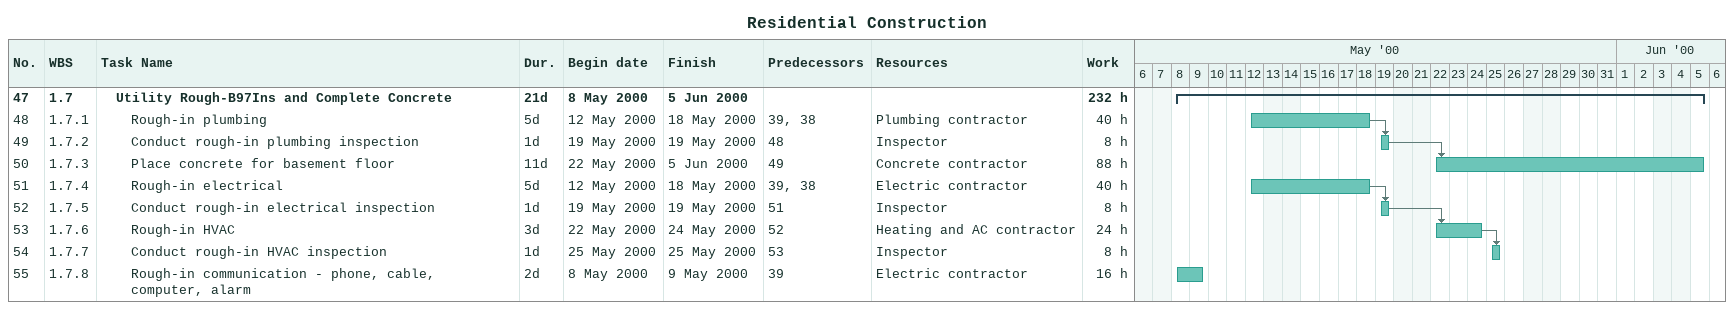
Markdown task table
Residential Construction

| ID | WBS | Task | Duration | Start | Finish | Predecessors | Resources | Work (h) |
|---|---|---|---|---|---|---|---|---|
| 47 | 1.7 | **Utility Rough-B97Ins and Complete Concrete** | 21d | 2000-05-08 | 2000-06-05 |  |  | 232 |
| 48 | 1.7.1 | Rough-in plumbing | 5d | 2000-05-12 | 2000-05-18 | 39, 38 | Plumbing contractor | 40 |
| 49 | 1.7.2 | Conduct rough-in plumbing inspection | 1d | 2000-05-19 | 2000-05-19 | 48 | Inspector | 8 |
| 50 | 1.7.3 | Place concrete for basement floor | 11d | 2000-05-22 | 2000-06-05 | 49 | Concrete contractor | 88 |
| 51 | 1.7.4 | Rough-in electrical | 5d | 2000-05-12 | 2000-05-18 | 39, 38 | Electric contractor | 40 |
| 52 | 1.7.5 | Conduct rough-in electrical inspection | 1d | 2000-05-19 | 2000-05-19 | 51 | Inspector | 8 |
| 53 | 1.7.6 | Rough-in HVAC | 3d | 2000-05-22 | 2000-05-24 | 52 | Heating and AC contractor | 24 |
| 54 | 1.7.7 | Conduct rough-in HVAC inspection | 1d | 2000-05-25 | 2000-05-25 | 53 | Inspector | 8 |
| 55 | 1.7.8 | Rough-in communication - phone, cable, computer, alarm | 2d | 2000-05-08 | 2000-05-09 | 39 | Electric contractor | 16 |
